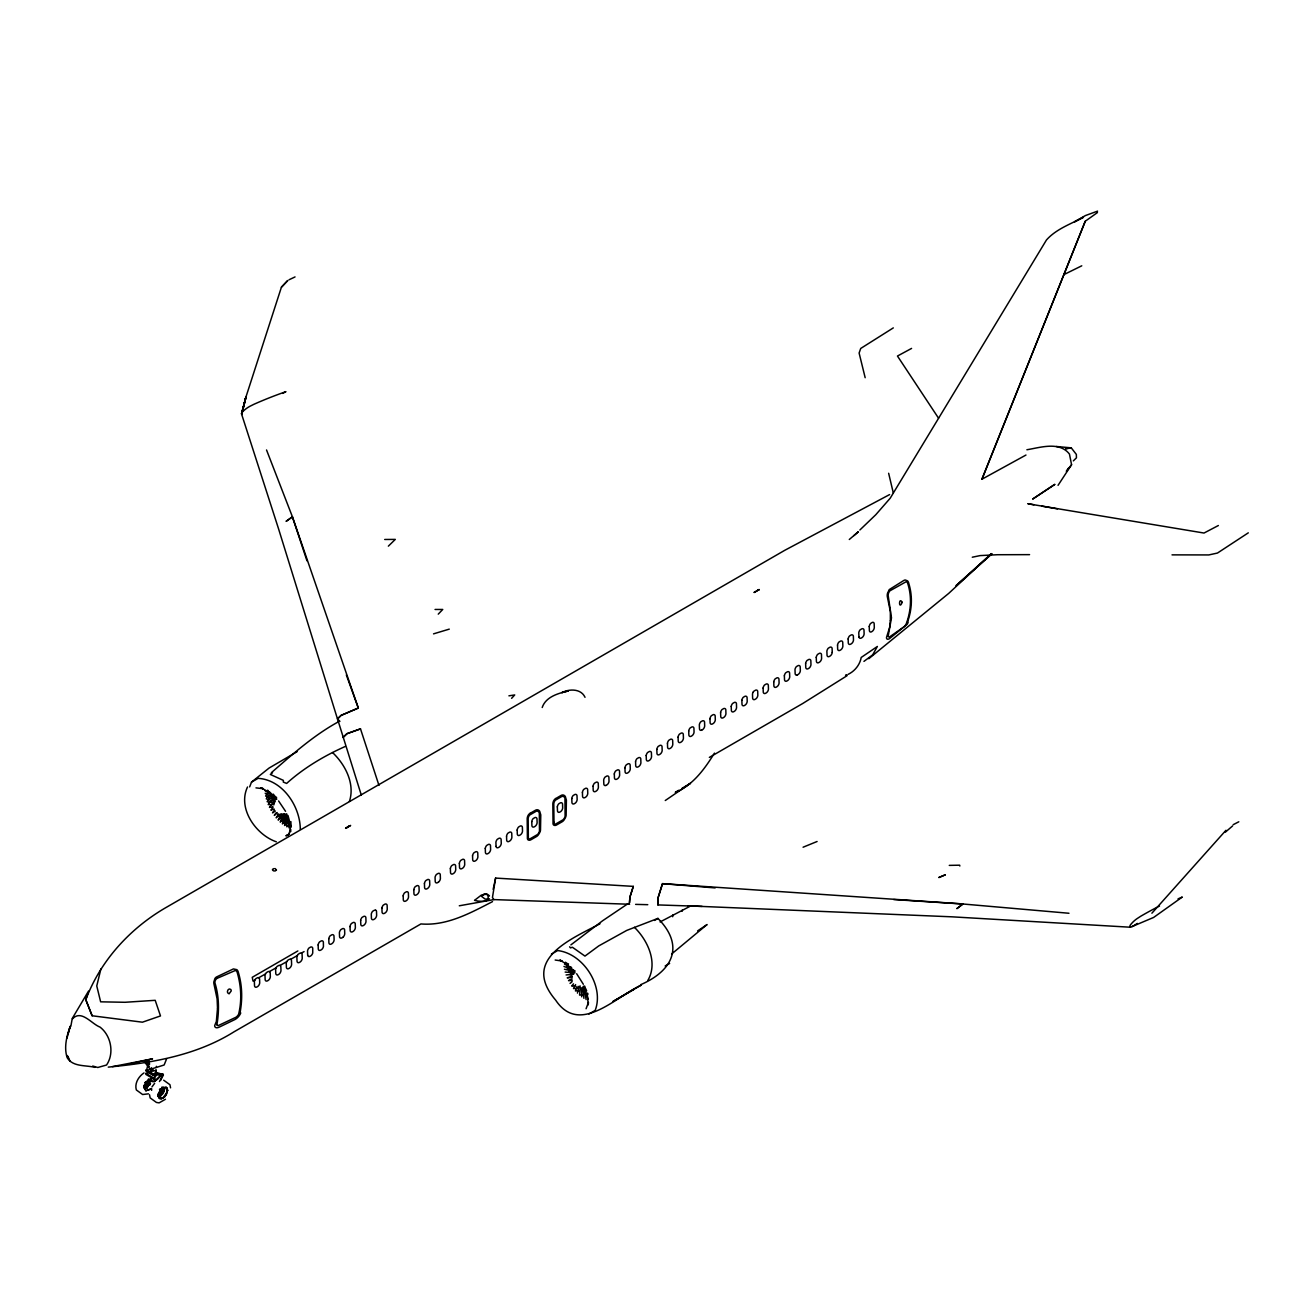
<?xml version="1.0" encoding="UTF-8"?>
<svg xmlns="http://www.w3.org/2000/svg" width="1314" height="1314" viewBox="0 0 1314 1314"><rect width="100%" height="100%" fill="white"/><g stroke="black" fill="none" stroke-linecap="round" stroke-linejoin="round"><path stroke-width="1.5" d="M832.238 652.302L832.107 648.459A3.203 1.922 -62.1 0 0 831.417 647.293L831.171 647.178A3.104 2.185 -74.4 0 0 829.988 647.211L828.461 648.098A2.809 1.987 -74.4 0 0 827.59 649.182L827.426 649.527A2.907 1.741 -62.1 0 0 826.884 651.251L827.032 655.308A3.367 2.02 -62.1 0 0 829.15 656.557A8.41 5.042 -62.1 0 0 830.284 655.9A3.367 2.02 -62.1 0 0 832.238 652.319M155.923 1071.616L156.021 1069.448M156.021 1071.156L153.705 1075.41L145.772 1070.828L146.018 1069.793L153.475 1074.113L153.705 1075.41M633.315 886.375L629.915 897.101L629.472 902.8L629.915 897.101L633.315 886.375L495.592 878.081L492.438 897.593L493.965 899.597L629.587 904.246M145.723 1086.317L144.179 1087.795L147.841 1084.214M159.306 1095.153L159.405 1094.184L158.288 1094.562M148.958 1060.809L146.478 1070.532L164.135 1064.997L166.55 1059.018M148.104 1082.818L148.104 1080.683M149.221 1083.459L149.221 1081.323L146.872 1080.962M148.433 1080.322L148.433 1082.802L149.155 1079.352M157.811 1095.662L161.671 1093.954L163.232 1091.293L162.591 1088.156L159.437 1089.29M157.943 1096.254L160.653 1095.925L163.363 1093.166L164.513 1089.47L163.363 1087.138L162.591 1088.156M672.686 916.729L673.031 914.774M682.442 909.797L682.13 911.259M70.841 1026.316L72.122 1019.253C81.09 1008.824 91.454 1023.902 99.979 1027.072C111.017 1035.465 114.597 1053.302 106.533 1065.03L97.794 1067.494L92.703 1066.032M542.206 707.507C545.786 696.683 558.401 693.299 568.305 690.95L561.85 692.642C569.34 688.684 581.1 688.569 585.026 697.307M493.144 889.348L495.624 878.064M159.158 1096.434L158.436 1095.088M162.985 1075.148L156.465 1074.934L156.744 1073.784L163.133 1074.54L156.629 1072.553M266.528 449.963L292.431 516.829L358.311 708.032L341.082 715.374L337.468 718.889L278.486 528.606L241.595 414.124L245.981 396.877L281.426 287.158L287.799 280.473L281.459 287.208M241.579 414.058L245.981 396.844L241.809 414.403A21.024 12.91 -56.9 0 0 242.334 414.353M241.562 413.877L245.997 396.812M246.112 396.664L241.562 413.713A1.905 1.166 -56.9 0 1 241.858 412.76A2.891 1.774 -56.9 0 1 242.647 411.709A24.9 15.292 -56.9 0 1 248.494 407.11A50.49 31.01 -56.9 0 1 249.857 406.322L253.996 404.252A484.012 297.21 -56.9 0 1 277.96 394.512A486.426 298.705 -56.9 0 1 285.926 391.654L282.74 393.412M66.948 1038.175L70.233 1026.316C66.653 1036.122 63.811 1047.357 67.145 1057.639C72.861 1067.149 85.558 1064.948 94.822 1067.362M67.917 1034.299L70.233 1026.316M100.882 968.96L96.76 985.96L100.636 1001.826L125.027 1002.286L155.2 1000.315L160.489 1015.936L142.421 1022.193L92.128 1015.771L85.804 999.74C100.422 960.452 130.661 927.635 167.026 906.939L784.77 550.303L889.594 494.59M586.077 1008.741L588.442 1002.401L588.229 1004.881L587.374 995.174M276.433 869.999L275.135 868.538M247.525 786.987C237.292 808.471 255.918 834.768 276.351 841.814M288.095 835.77L290.575 829.348L290.525 831.828L289.704 822.137M1025.971 455.038L981.936 479.216L1085.265 221.228L1097.469 212.54M249.644 786.905L251.516 782.109L269.058 768.066L297.128 751.674M161.671 1088.008L162.098 1086.924M981.936 479.216L1085.265 221.228M148.449 1079.04L147.989 1080.157L149.681 1079.237M640.608 984.712C672.916 970.816 684.955 945.768 657.936 918.404L626.778 930.394L598.741 945.916L584.96 956.099L572.395 947.246L570.49 947.887L569.603 946.786M148.958 1084.855L150.502 1083.377L149.681 1085.216M254.998 979.916L255.08 979.735A2.809 1.987 -74.4 0 1 255.934 978.634L257.478 977.764A3.104 2.185 -74.4 0 1 258.661 977.731L258.891 977.83A3.203 1.922 -62.1 0 1 259.581 978.996L259.712 982.856A3.367 2.02 -62.1 0 1 257.758 986.453A8.41 5.042 -62.1 0 1 256.641 987.093A3.367 2.02 -62.1 0 1 254.522 985.845L254.374 981.788A2.907 1.741 -62.1 0 1 254.9 980.063L252.994 981.065L252.255 977.304L297.851 950.958M265.625 973.773L265.707 973.592A2.809 1.987 -74.4 0 1 266.578 972.508L268.105 971.621A3.104 2.185 -74.4 0 1 269.288 971.588L269.518 971.703A3.203 1.922 -62.1 0 1 270.208 972.853L270.339 976.713A3.367 2.02 -62.1 0 1 268.385 980.31A8.41 5.042 -62.1 0 1 267.268 980.95A3.367 2.02 -62.1 0 1 265.149 979.718L265.001 975.645A2.907 1.741 -62.1 0 1 265.527 973.937L258.727 977.747M276.252 967.63L276.334 967.465A2.809 1.987 -74.4 0 1 277.205 966.365L278.732 965.478A3.104 2.185 -74.4 0 1 279.915 965.445L280.161 965.56A3.203 1.922 -62.1 0 1 280.835 966.726L280.982 970.57A3.367 2.02 -62.1 0 1 279.028 974.183A8.41 5.042 -62.1 0 1 277.895 974.824A3.367 2.02 -62.1 0 1 275.776 973.575L275.628 969.518A2.907 1.741 -62.1 0 1 276.154 967.794L269.354 971.621M286.879 961.503L286.961 961.322A2.809 1.987 -74.4 0 1 287.832 960.238L289.359 959.351A3.104 2.185 -74.4 0 1 290.542 959.319L290.788 959.417A3.203 1.922 -62.1 0 1 291.478 960.583L291.609 964.443A3.367 2.02 -62.1 0 1 289.655 968.04A8.41 5.042 -62.1 0 1 288.522 968.681A3.367 2.02 -62.1 0 1 286.403 967.433L286.255 963.376A2.907 1.741 -62.1 0 1 286.781 961.651L279.981 965.478M297.506 955.36L297.588 955.179A2.809 1.987 -74.4 0 1 298.459 954.095L299.986 953.208A3.104 2.185 -74.4 0 1 301.169 953.176L301.415 953.291A3.203 1.922 -62.1 0 1 302.105 954.44L302.236 958.3A3.367 2.02 -62.1 0 1 300.282 961.897A8.41 5.042 -62.1 0 1 299.149 962.554A3.367 2.02 -62.1 0 1 297.03 961.306L296.882 957.249A2.907 1.741 -62.1 0 1 297.424 955.524L290.608 959.351M753.185 692.149L753.021 692.478A2.907 1.741 -62.1 0 0 752.495 694.203L752.626 698.26A3.367 2.02 -62.1 0 0 754.745 699.508A8.41 5.042 -62.1 0 0 755.879 698.867A3.367 2.02 -62.1 0 0 757.833 695.27L757.702 691.41A3.203 1.922 -62.1 0 0 757.012 690.244L756.765 690.129A3.104 2.185 -74.4 0 0 755.583 690.178L754.055 691.049A2.809 1.987 -74.4 0 0 753.185 692.149M647.802 980.49C658.215 962.85 647.802 940.331 634.399 927.306M349.409 801.441C355.207 783.932 345.352 764.649 332.557 752.561M158.452 1093.478L162.92 1087.664L166.303 1087.286L167.305 1088.419L166.369 1094.858L163.002 1098.225L159.536 1098.668L158.074 1095.695M1026.891 449.749C1040.458 447.532 1059.38 441.11 1069.465 454.086L1071.567 464.696L1058.049 485.342M160.62 1080.42L163.363 1074.918L162.197 1073.85L154.296 1081.471M159.454 1081.553L163.215 1074.425M72.188 1018.58L88.531 991.085L85.804 999.74L92.128 1015.771M155.167 1076.281L156.021 1074.753M1068.824 467.653L1066.344 471.365L1071.567 464.696M151.636 1079.303L151.652 1081.028L153.114 1081.356L154.625 1081.028L154.625 1079.303M269.222 798.584L267.12 801.721A128.706 59.656 -34.9 0 1 274.018 803.1M272.836 807.338L270.914 810.196A129.462 29.237 -44.4 0 1 274.084 808.964M714.455 753.119C704.731 768.821 693.217 784.901 675.61 792.358M274.412 810.13L272.54 812.873A129.774 18.79 -47.6 0 1 275.365 811.034M151.077 1078.876L150.256 1080.059L151.094 1081.241L153.13 1081.718L155.167 1081.241L156.021 1080.042L155.183 1078.893M267.875 792.769L265.609 796.021A128.427 78.167 -28.1 0 1 275.283 801.014M276.154 812.824L274.298 815.436A130.07 8.393 -50.9 0 1 277.221 812.561M151.636 1088.6L151.619 1090.357M161.491 1093.675L162.295 1092.558M160.751 1093.971L161.983 1092.328M151.948 1086.908L154.625 1083.344M160.554 1093.297L161.491 1092.082M145.082 1082.752L145.903 1081.685M145.624 1087.302L148.334 1084.493M150.502 1072.175L145.87 1073.407L145.985 1074.474L153.623 1078.893L156.021 1073.341L153.13 1075L150.256 1073.341M144.819 1083.032L145.87 1081.734M153.623 1078.893L155.758 1076.281M276.433 870.016C274.905 872.627 269.83 869.507 274.018 868.57M599.972 923.808C569.143 939.953 521.329 959.828 555.658 1000.135C579.589 1035.974 615.823 996.62 641.331 985.057L613.014 1001.449L634.235 989.179M1225.962 830.284L1151.902 913.197M157.171 1079.615L161.047 1075.657M271.39 772.665C292.644 754.187 314.046 735.002 338.946 721.517M361.334 795.167L337.517 718.939L341.082 715.424L358.311 708.032L346.354 674.985M863.939 661.385L872.693 654.832L877.374 646.455L861.196 657.46C859.98 664.687 854.757 671.208 848.154 674.328M1073.357 460.869L1076.445 457.814L1076.347 454.414L1071.255 447.844L1056.259 446.481M959.844 866.025L959.631 865.187L949.266 865.384M991.397 553.802L948.708 593.402L868.768 658.708M570.884 944.881L602.502 920.835L627.977 903.671M991.38 553.605L956.034 585.683L992.07 553.785M859.865 530.002L875.814 514.694L890.186 498.236L1046.47 239.969C1056.242 228.965 1070.762 224.037 1083.459 217.253L1074.491 221.852L1085.413 215.562L1097.568 211.127M438.252 614.147L442.736 609.466L435.049 609.466M388.353 546.148L395.3 539.397L384.706 539.479M853.952 535.57L858.321 531.776L849.287 539.496M1225.354 832.173L1232.598 825.948M671.618 954.013L707.08 924.547L697.619 930.887M163.232 1088.813L164.217 1088.008M147.841 1085.758L145.082 1086.694L144.343 1085.15M162.345 1089.29L163.1 1088.682L162.115 1090.653M511.606 698.325L514.71 694.942L508.912 695.829M272.54 772.714L270.323 774.439L283.348 780.368L283.315 782.093L286.633 783.423C303.895 767.869 324.147 755.895 345.27 746.451M143.998 1072.93C138.594 1076.462 134.389 1083.426 136.344 1089.963L142.618 1094.513L148.498 1093.823M165.465 1099.26L159.109 1102.873L156.432 1102.446L150.157 1097.896L149.533 1094.759M702.103 906.397L657.903 904.919L657.903 898.333L662.502 883.649L962.981 903.933L956.871 908.631L962.948 903.999L1068.972 913.263M291.067 826.309L289.031 827.853A131.219 53.89 -79.2 0 0 286.945 815.189A5.979 2.447 -79.2 0 1 286.797 813.957M145.723 1085.857L146.692 1085.118M292.431 516.796L286.091 521.362L292.398 516.845L306.983 560.832M846.331 674.92L845.559 675.478L846.922 674.969M1248.3 532.843L1217.47 553.046L1208.814 554.935L1172.022 554.869M1032.853 498.926L1054.748 484.423M1032.82 498.975L1054.715 484.439M1137.349 923.397L1134.475 925.27A21.024 11.317 -62.9 0 1 1130.122 927.208L951.697 916.811L688.207 905.872M847.004 675.741L802.706 703.516L709.346 757.406M1233.173 824.699L1238.806 821.792M665.262 800.522L690.474 783.308L682.048 788.301M654.553 920.441L657.936 918.404M675.297 792.293L678.665 790.289M893.306 327.892L860.719 348.456L859.11 353.039L865.17 377.709M349.031 825.997L345.598 828.362L350.641 825.438L345.681 828.313M755.156 591.579L754.187 592.466L759.229 589.543L754.269 592.417M757.472 590.183L759.147 589.592M530.035 813.366L535.521 810.196A5.404 3.86 -76.6 0 1 539.709 811.296L540.777 814.926L540.497 830.07A5.437 2.776 -54.8 0 1 539.101 833.651A5.371 3.4 -65.2 0 1 536.506 836.558L531.02 839.728A5.371 3.4 -65.2 0 1 528.212 839.942A5.437 2.776 -54.8 0 1 527.39 837.642L527.193 818.507A5.404 3.86 -76.6 0 1 530.018 813.333M555.658 798.584L561.144 795.397A5.404 3.86 -76.6 0 1 565.332 796.514L566.4 800.127L566.137 815.288A5.437 2.776 -54.8 0 1 564.724 818.852A5.371 3.4 -65.2 0 1 562.146 821.776L556.643 824.946A5.371 3.4 -65.2 0 1 553.835 825.143A5.437 2.776 -54.8 0 1 553.03 822.843L552.833 803.725A5.404 3.86 -76.6 0 1 555.641 798.551M301.235 953.208L304.076 951.582M489.432 898.825L485.211 899.154L481.581 896.394L484.078 893.98L487.313 894.21L489.465 895.836M571.787 976.713L569.126 967.958M588.902 1014.014L595.176 1010.4C604.506 986.141 583.12 953.504 557.678 950.564L551.42 954.128M251.516 782.109L258.119 778.348C282.526 779.744 300.134 806.139 300.298 829.216M289.409 833.864L285.91 835.868L289.294 833.963M665.163 965.987L669.631 963.441M1063.88 274.626L1081.767 265.806M911.588 348.407L897.462 356.045L938.541 418.18M216.925 978.421L235.485 970.422A4.303 3.203 -74 0 1 237.177 972.327C241.185 985.894 242.006 1000.529 238.606 1014.26A4.123 1.938 -47.8 0 1 235.847 1017.299L218.338 1025.561A3.958 2.037 -44.5 0 1 216.909 1024.739M1218.374 525.518L1204.018 533.041L1028.041 503.771M660.071 921.952L689.669 906.496M492.52 901.618C470.33 913.049 446.776 926.091 420.923 923.939L233.974 1031.851C196.229 1055.471 151.866 1062.977 108.257 1067.116M289.031 279.767L295.042 276.925M1178.05 898.858L1182.304 897.035L1153.61 917.451L1131.912 926.633M163.445 1089.93L164.513 1089.47M803.084 847.218L817.094 841.502M160.554 1094.381L158.173 1093.987M360.496 728.859L346.929 733.721L343.069 737.45L346.929 733.672L360.496 728.859L378.974 785.411M160.554 1088.813L162.295 1088.616L163.051 1090.16M151.094 1079.155L145.854 1083.294L144.441 1087.828L145.854 1090.768L151.094 1088.945L145.887 1090.702L144.507 1087.778L145.887 1083.311L151.061 1079.27M433.538 633.857L449.273 629.127M155.167 1070.647L151.094 1070.647L150.256 1069.465M129.495 1064.356L138.66 1062.303M130.283 1063.749L152.523 1058.838L112.478 1066.607M972.278 557.218L980.129 555.592L997.54 554.722L1029.568 554.639M493.965 899.597L459.292 905.789M1065.638 448.83L1071.255 447.844L1066.196 448.567M569.635 974.561L573.725 974.167L566.071 974.955M583.482 994.747L579.556 995.092A131.154 80.039 -32.3 0 0 580.082 985.861M579.178 990.69L575.417 990.937A130.874 61.265 -25.5 0 0 577.01 986.387M575.236 985.829L571.689 986.042A130.398 40.898 -19.1 0 0 573.495 983.825M229.178 993.68L231.198 990.97A2.562 1.872 -70.8 0 0 230.706 989.393C228.176 987.274 225.745 993.105 228.882 993.68M163.232 1091.293L164.217 1091.261M635.615 904.377L647.769 904.689M574.974 972.918L573.807 972.853A128.969 10.758 -2.4 0 0 565.151 972.081M893.668 899.548L962.948 903.999M715.161 887.919L662.502 883.649L657.903 898.3L657.903 904.919M255.967 787.874L263.326 788.712L260.928 787.727L269.994 792.72M555.165 960.025L562.195 961.06L559.764 960.008L568.387 965.232M143.669 1086.563L144.606 1086.711M1041.788 506.12L1057.441 508.863M1028.074 503.722L1033.937 504.79M156.399 1073.489L162.197 1074.704M163.659 1080.19L169.933 1084.707L170.557 1087.844M375.64 910.257L375.82 910.323A3.203 1.922 -62.1 0 1 376.51 911.489L376.642 915.349A3.367 2.02 -62.1 0 1 374.687 918.946A8.41 5.042 -62.1 0 1 373.554 919.586A3.367 2.02 -62.1 0 1 371.435 918.355L371.287 914.281A2.907 1.741 -62.1 0 1 371.813 912.557L371.993 912.228A2.809 1.987 -74.4 0 1 372.864 911.144L374.391 910.257A3.104 2.185 -74.4 0 1 375.574 910.224L375.64 910.191M145.87 1073.407L153.623 1077.874M163.363 1074.918L162.197 1073.85M1129.974 927.175L1129.794 926.633A1.938 1.035 -62.9 0 1 1130.073 925.565A2.891 1.56 -62.9 0 1 1130.763 924.448A24.9 13.403 -62.9 0 1 1135.92 919.455A50.49 27.183 -62.9 0 1 1137.136 918.585L1140.766 916.219A484.012 260.566 -62.9 0 1 1159.539 906.003M285.68 821.513L280.999 817.883L280.325 814.368M337.517 718.939L339.915 721.37M147.283 1060.792L149.697 1063.995M146.626 1061.515L148.958 1064.603M151.274 1067.691L153.607 1070.779M145.788 1061.909L149.27 1066.541M144.688 1062.073L151.866 1071.583M278.601 800.965L285.549 811.313M576.665 973.74L583.334 984.268M68.049 1056.998L70.2 1061.416M67.343 1055.52L68.624 1058.312M888.642 473.27L893.274 492.832M216.909 1024.739C219.274 1010.909 219.142 996.521 214.954 982.954A4.057 3.203 -70.2 0 1 215.627 979.883L215.923 979.456A3.564 3.006 -86.4 0 1 216.925 978.421M143.932 1085.397L144.162 1086.497M858.929 636.896L858.781 632.839A2.907 1.741 -62.1 0 1 859.307 631.114L859.471 630.786A2.809 1.987 -74.4 0 1 860.341 629.685L861.885 628.815A3.104 2.185 -74.4 0 1 863.068 628.765L863.298 628.88A3.203 1.922 -62.1 0 1 863.988 630.047L864.119 633.906A3.367 2.02 -62.1 0 1 862.165 637.504A8.41 5.042 -62.1 0 1 861.048 638.144A3.367 2.02 -62.1 0 1 858.929 636.896M496.051 846.397L495.904 842.34A2.907 1.741 -62.1 0 1 496.446 840.615L496.61 840.287A2.809 1.987 -74.4 0 1 497.48 839.186L499.008 838.299A3.104 2.185 -74.4 0 1 500.191 838.266L500.437 838.381A3.203 1.922 -62.1 0 1 501.127 839.547L501.258 843.391A3.367 2.02 -62.1 0 1 499.304 847.004A8.41 5.042 -62.1 0 1 498.17 847.645A3.367 2.02 -62.1 0 1 496.051 846.397M307.657 955.163L307.525 951.106A2.907 1.741 -62.1 0 1 308.051 949.381L308.215 949.053A2.809 1.987 -74.4 0 1 309.086 947.952L310.613 947.082A3.104 2.185 -74.4 0 1 311.796 947.049L312.042 947.148A3.203 1.922 -62.1 0 1 312.732 948.314L312.732 952.962A3.351 2.02 -62.1 0 1 310.909 955.771A8.41 5.042 -62.1 0 1 309.776 956.411A3.367 2.02 -62.1 0 1 307.657 955.163M160.554 1094.841L160.653 1095.925M156.366 1066.311L156.366 1067.182M146.922 1081.816L146.922 1083.212M565.398 962.242A128.361 45.547 14.4 0 1 567.09 963.359M564.544 964.164A128.444 37.778 9.8 0 1 571.886 968.122M568.502 963.934A83.702 24.621 9.8 0 1 567.944 963.704M574.974 970.75A5.864 1.33 5.5 0 1 573.413 970.241A128.558 29.335 5.5 0 0 563.952 966.447M571.13 967.12A83.735 19.119 5.5 0 1 566.663 965.839M564.445 969.239A128.739 20.301 1.4 0 1 573.561 971.522A5.864 0.92 1.4 0 0 574.776 971.785M573.347 969.732A83.817 13.222 1.4 0 1 567.27 968.73M574.547 971.9A83.932 6.997 -2.4 0 1 568.617 971.687M572.329 976.286A129.511 9.444 -9.4 0 1 567.205 977.813L570.407 977.534A84.244 6.143 -9.4 0 1 572.28 977.058M572.05 978.733A129.823 19.891 -12.7 0 1 568.535 980.638L571.853 980.392A84.441 12.943 -12.7 0 1 572.28 980.211M572.148 981.64A130.119 30.419 -15.9 0 1 570.03 983.398M575.614 984.613A130.661 51.23 -22.3 0 1 573.495 988.571L577.142 988.342A85.016 33.326 -22.3 0 1 577.454 987.964M578.735 986.354A131.039 70.923 -28.8 0 1 577.437 993.121M581.363 987.882A131.219 88.547 -36 0 1 581.708 996.833M582.48 987.832A131.219 96.333 -40.1 0 1 583.909 998.344M583.087 986.486A131.154 103.313 -44.8 0 1 586.11 999.576M583.859 986.075A5.979 4.993 -50.2 0 0 584.122 987.06A131.022 109.39 -50.2 0 1 588.031 999.379M585.157 987.487A5.979 5.223 -56.9 0 1 584.746 986.157M585.666 988.588A130.842 114.499 -56.9 0 1 586.652 990.822M587.572 993.088A130.842 114.499 -56.9 0 1 588.015 994.238M438.449 882.121A3.367 2.02 -62.1 0 0 440.404 878.524L440.272 874.681A3.203 1.922 -62.1 0 0 439.582 873.514L439.434 873.432A3.104 2.185 -74.4 0 0 438.17 873.432L436.626 874.319A2.809 1.987 -74.4 0 0 435.772 875.403L435.673 875.6A2.907 1.741 -62.1 0 0 435.065 877.473L435.213 881.53A3.367 2.02 -62.1 0 0 437.332 882.778A8.41 5.042 -62.1 0 0 438.449 882.121M342.79 937.358A3.367 2.02 -62.1 0 0 344.744 933.761L344.613 929.901A3.203 1.922 -62.1 0 0 343.923 928.735L343.759 928.669A3.104 2.185 -74.4 0 0 342.511 928.669L340.967 929.556A2.809 1.987 -74.4 0 0 340.112 930.641L340.03 930.821A2.907 1.741 -62.1 0 0 339.406 932.694L339.554 936.767A3.367 2.02 -62.1 0 0 341.673 937.999A8.41 5.042 -62.1 0 0 342.79 937.358M701.61 730.19A3.367 2.02 -62.1 0 1 699.491 728.942L699.344 724.885A2.907 1.741 -62.1 0 1 699.869 723.16L700.05 722.831A2.809 1.987 -74.4 0 1 700.904 721.731L702.448 720.86A3.104 2.185 -74.4 0 1 703.631 720.828L703.861 720.926A3.203 1.922 -62.1 0 1 704.55 722.092L704.682 725.952A3.367 2.02 -62.1 0 1 702.727 729.549A8.41 5.042 -62.1 0 1 701.61 730.19M797.269 674.969A3.367 2.02 -62.1 0 1 795.151 673.721L795.003 669.664A2.907 1.741 -62.1 0 1 795.528 667.939L795.709 667.594A2.809 1.987 -74.4 0 1 796.563 666.51L798.107 665.623A3.104 2.185 -74.4 0 1 799.29 665.59L799.536 665.705A3.203 1.922 -62.1 0 1 800.21 666.871L800.341 670.715A3.367 2.02 -62.1 0 1 798.386 674.312A8.41 5.042 -62.1 0 1 797.269 674.969M605.951 785.427A3.367 2.02 -62.1 0 1 603.832 784.179L603.684 780.122A2.907 1.741 -62.1 0 1 604.21 778.397L604.391 778.052A2.809 1.987 -74.4 0 1 605.245 776.968L606.789 776.081A3.104 2.185 -74.4 0 1 607.971 776.048L608.201 776.163A3.203 1.922 -62.1 0 1 608.891 777.313L609.023 781.173A3.367 2.02 -62.1 0 1 607.068 784.77A8.41 5.042 -62.1 0 1 605.951 785.427M287.947 815.436A131.154 60.033 -84.5 0 1 290.952 827.475M291.035 825.652A85.525 35.133 -79.2 0 1 290.903 821.628M285.877 813.957A5.979 2.135 -74.3 0 0 285.926 814.828A131.219 46.877 -74.3 0 1 286.83 826.818L288.817 825.11A85.574 30.567 -74.3 0 1 288.883 823.205M284.892 814.319A131.154 39.059 -69.8 0 1 284.629 825.504L286.551 823.632A85.574 25.492 -69.8 0 1 287.142 819.378M283.84 813.678A131.022 30.551 -65.5 0 1 282.428 823.944L284.317 821.907A85.525 19.94 -65.5 0 1 285.746 816.158M282.461 814.368A130.842 21.435 -61.5 0 1 280.276 822.121L282.149 819.936A85.443 13.994 -61.5 0 1 284.3 814.089M280.999 813.941A130.612 11.826 -57.8 0 1 278.19 820.084L280.046 817.751A85.328 7.736 -57.8 0 1 282.001 813.941M278.634 814.302A130.349 1.856 -54.3 0 1 276.203 817.85L278.042 815.37A85.196 1.215 -54.3 0 1 278.897 814.138M272.934 806.812A129.183 39.584 -41.2 0 0 269.469 807.42L271.44 804.447A84.441 25.869 -41.2 0 0 274.166 803.511M274.035 804.759A128.936 49.768 -38.1 0 0 268.204 804.579L270.224 801.524A84.26 32.522 -38.1 0 0 271.193 801.359M274.938 802.033A128.542 69.149 -31.6 0 0 266.249 798.846L268.434 795.643A83.932 45.152 -31.6 0 0 268.959 795.709M265.182 793.245A128.361 86.609 -24.3 0 1 274.987 799.684M276.712 799.388A5.864 4.303 -20.1 0 1 274.79 798.386A128.361 94.394 -20.1 0 0 264.985 790.568M276.613 798.354A5.864 4.632 -15.4 0 1 274.708 797.138A128.444 101.457 -15.4 0 0 269.239 791.669M267.58 790.174A128.444 101.457 -15.4 0 1 268.417 790.913M276.613 797.368A5.864 4.911 -9.8 0 1 276.006 797.04M275.184 796.415A5.864 4.911 -9.8 0 1 274.741 795.939M273.279 794.132A128.558 107.699 -9.8 0 1 274.018 795.036M869.244 626.614L869.392 630.671A3.351 1.905 -64.6 0 0 871.396 631.853A8.426 4.796 -64.6 0 0 872.463 631.163A3.367 1.922 -64.6 0 0 874.303 627.517L874.171 623.657A3.186 1.807 -64.6 0 0 873.531 622.508L873.301 622.409A3.055 2.053 -76.7 0 0 872.168 622.475L870.722 623.411A2.858 1.922 -76.7 0 0 869.901 624.528L869.737 624.873A2.907 1.659 -64.6 0 0 869.244 626.614M318.152 944.963L318.284 949.036A3.334 2.004 -62.1 0 0 320.09 950.383L320.419 950.268A8.41 5.042 -62.1 0 0 321.536 949.628A3.334 2.004 -62.1 0 0 322.653 948.412L322.866 948.035A3.384 2.037 -62.1 0 0 323.441 946.425L323.359 942.171A3.203 1.922 -62.1 0 0 322.669 941.005L322.439 940.906A3.104 2.185 -74.4 0 0 321.24 940.939L319.713 941.826A2.809 1.987 -74.4 0 0 318.842 942.91L318.678 943.238A2.907 1.741 -62.1 0 0 318.152 944.963M328.779 938.837L328.911 942.894A3.367 2.02 -62.1 0 0 331.046 944.142A8.41 5.042 -62.1 0 0 332.163 943.485A3.367 2.02 -62.1 0 0 334.117 939.888L333.986 936.044A3.203 1.922 -62.1 0 0 333.296 934.878L333.066 934.763A3.104 2.185 -74.4 0 0 331.884 934.796L330.34 935.683A2.809 1.987 -74.4 0 0 329.486 936.767L329.403 936.948A2.907 1.741 -62.1 0 0 328.779 938.837M350.033 926.567L350.181 930.624A3.367 2.02 -62.1 0 0 352.3 931.872A8.41 5.042 -62.1 0 0 353.417 931.215A3.367 2.02 -62.1 0 0 355.371 927.618L355.24 923.758A3.203 1.922 -62.1 0 0 354.55 922.609L354.386 922.527A3.104 2.185 -74.4 0 0 353.137 922.527L351.594 923.414A2.809 1.987 -74.4 0 0 350.739 924.498L350.559 924.842A2.907 1.741 -62.1 0 0 350.033 926.567M360.66 920.424L360.808 924.481A3.367 2.02 -62.1 0 0 362.927 925.729A8.41 5.042 -62.1 0 0 364.044 925.072A3.367 2.02 -62.1 0 0 365.998 921.492L365.867 917.632A3.203 1.922 -62.1 0 0 365.193 916.466L365.013 916.384A3.104 2.185 -74.4 0 0 363.764 916.4L362.237 917.271A2.809 1.987 -74.4 0 0 361.366 918.371L361.186 918.7A2.907 1.741 -62.1 0 0 360.66 920.424M381.914 908.155L382.062 912.212A3.367 2.02 -62.1 0 0 384.181 913.46A8.41 5.042 -62.1 0 0 385.314 912.803A3.367 2.02 -62.1 0 0 387.252 909.206L387.137 905.362A3.203 1.922 -62.1 0 0 386.447 904.196L386.201 904.081A3.104 2.185 -74.4 0 0 385.018 904.114L383.491 905.001A2.809 1.987 -74.4 0 0 382.62 906.085L382.456 906.43A2.907 1.741 -62.1 0 0 381.914 908.155M403.184 895.869L403.316 899.942A3.367 2.02 -62.1 0 0 405.435 901.19A8.41 5.042 -62.1 0 0 406.568 900.533A3.367 2.02 -62.1 0 0 408.523 896.936L408.391 893.077A3.203 1.922 -62.1 0 0 407.701 891.927L407.537 891.845A3.104 2.185 -74.4 0 0 406.272 891.845L404.745 892.732A2.809 1.987 -74.4 0 0 403.874 893.816L403.71 894.161A2.907 1.741 -62.1 0 0 403.184 895.869M413.811 889.742L413.943 893.799A3.367 2.02 -62.1 0 0 416.078 895.048A8.41 5.042 -62.1 0 0 417.195 894.391A3.367 2.02 -62.1 0 0 419.15 890.81L419.018 886.95A3.203 1.922 -62.1 0 0 418.328 885.784L418.098 885.669A3.104 2.185 -74.4 0 0 416.899 885.702L415.372 886.589A2.809 1.987 -74.4 0 0 414.501 887.689L414.419 887.87A2.907 1.741 -62.1 0 0 413.811 889.742M424.438 883.599L424.586 887.673A3.367 2.02 -62.1 0 0 426.705 888.921A8.41 5.042 -62.1 0 0 427.822 888.264A3.367 2.02 -62.1 0 0 429.777 884.667L429.645 880.807A3.203 1.922 -62.1 0 0 428.955 879.641L428.725 879.542A3.104 2.185 -74.4 0 0 427.543 879.575L425.999 880.462A2.809 1.987 -74.4 0 0 425.128 881.546L425.046 881.743A2.907 1.741 -62.1 0 0 424.438 883.599M450.373 868.62L450.521 872.693A3.367 2.02 -62.1 0 0 452.64 873.941A8.41 5.042 -62.1 0 0 453.773 873.284A3.367 2.02 -62.1 0 0 455.728 869.687L455.597 865.827A3.203 1.922 -62.1 0 0 454.907 864.661L454.66 864.563A3.104 2.185 -74.4 0 0 453.478 864.596L451.95 865.483A2.809 1.987 -74.4 0 0 451.08 866.567L450.916 866.895A2.907 1.741 -62.1 0 0 450.373 868.62M459.374 863.429L459.522 867.486A3.367 2.02 -62.1 0 0 461.641 868.735A8.41 5.042 -62.1 0 0 462.758 868.094A3.367 2.02 -62.1 0 0 464.713 864.497L464.581 860.637A3.203 1.922 -62.1 0 0 463.908 859.471L463.661 859.356A3.104 2.185 -74.4 0 0 462.479 859.405L460.951 860.276A2.809 1.987 -74.4 0 0 460.081 861.376L459.9 861.705A2.907 1.741 -62.1 0 0 459.374 863.429M472.547 855.825L472.695 859.882A3.367 2.02 -62.1 0 0 474.814 861.13A8.41 5.042 -62.1 0 0 475.947 860.489A3.367 2.02 -62.1 0 0 477.885 856.892L477.77 853.032A3.203 1.922 -62.1 0 0 477.081 851.866L476.834 851.751A3.104 2.185 -74.4 0 0 475.652 851.801L474.124 852.671A2.809 1.987 -74.4 0 0 473.254 853.771L473.073 854.1A2.907 1.741 -62.1 0 0 472.547 855.825M485.277 848.466L485.424 852.54A3.367 2.02 -62.1 0 0 487.543 853.788A8.41 5.042 -62.1 0 0 488.677 853.131A3.367 2.02 -62.1 0 0 490.615 849.534L490.5 845.674A3.203 1.922 -62.1 0 0 489.81 844.524L489.564 844.409A3.104 2.185 -74.4 0 0 488.381 844.442L486.853 845.329A2.809 1.987 -74.4 0 0 485.983 846.413L485.819 846.758A2.907 1.741 -62.1 0 0 485.277 848.466M506.547 836.197L506.678 840.27A3.367 2.02 -62.1 0 0 508.797 841.518A8.41 5.042 -62.1 0 0 509.931 840.861A3.367 2.02 -62.1 0 0 511.885 837.264L511.754 833.404A3.203 1.922 -62.1 0 0 511.064 832.238L510.9 832.173A3.104 2.185 -74.4 0 0 509.635 832.173L508.107 833.06A2.809 1.987 -74.4 0 0 507.237 834.144L507.155 834.341A2.907 1.741 -62.1 0 0 506.547 836.197M517.174 830.07L517.305 834.127A3.367 2.02 -62.1 0 0 519.441 835.376A8.41 5.042 -62.1 0 0 520.558 834.719A3.367 2.02 -62.1 0 0 522.512 831.121L522.381 827.278A3.203 1.922 -62.1 0 0 521.691 826.112L521.527 826.03A3.104 2.185 -74.4 0 0 520.262 826.03L518.734 826.917A2.809 1.987 -74.4 0 0 517.864 828.001L517.7 828.346A2.907 1.741 -62.1 0 0 517.174 830.07M531.776 821.628L531.907 825.701A3.367 2.02 -62.1 0 0 534.042 826.949A8.41 5.042 -62.1 0 0 535.159 826.292A3.367 2.02 -62.1 0 0 537.114 822.695L536.983 818.836A3.203 1.922 -62.1 0 0 536.293 817.669L536.128 817.604A3.104 2.185 -74.4 0 0 534.864 817.604L533.336 818.491A2.809 1.987 -74.4 0 0 532.466 819.575L532.384 819.772A2.907 1.741 -62.1 0 0 531.776 821.628M557.333 806.878L557.481 810.935A3.367 2.02 -62.1 0 0 559.6 812.183A8.41 5.042 -62.1 0 0 560.733 811.526A3.367 2.02 -62.1 0 0 562.671 807.929L562.556 804.086A3.203 1.922 -62.1 0 0 561.866 802.92L561.62 802.805A3.104 2.185 -74.4 0 0 560.437 802.838L558.91 803.725A2.809 1.987 -74.4 0 0 558.039 804.809L557.875 805.154A2.907 1.741 -62.1 0 0 557.333 806.878M571.804 798.518L571.935 802.591A3.367 2.02 -62.1 0 0 574.054 803.84A8.41 5.042 -62.1 0 0 575.187 803.183A3.367 2.02 -62.1 0 0 577.142 799.585L577.01 795.726A3.203 1.922 -62.1 0 0 576.32 794.576L576.156 794.494A3.104 2.185 -74.4 0 0 574.891 794.494L573.364 795.381A2.809 1.987 -74.4 0 0 572.493 796.465L572.329 796.81A2.907 1.741 -62.1 0 0 571.804 798.518M582.431 792.391L582.562 796.448A3.367 2.02 -62.1 0 0 584.697 797.697A8.41 5.042 -62.1 0 0 585.814 797.04A3.367 2.02 -62.1 0 0 587.769 793.459L587.637 789.599A3.203 1.922 -62.1 0 0 586.947 788.433L586.783 788.367A3.104 2.185 -74.4 0 0 585.518 788.351L583.991 789.238A2.809 1.987 -74.4 0 0 583.12 790.322L582.956 790.667A2.907 1.741 -62.1 0 0 582.431 792.391M593.057 786.248L593.205 790.322A3.367 2.02 -62.1 0 0 595.324 791.57A8.41 5.042 -62.1 0 0 596.441 790.913A3.367 2.02 -62.1 0 0 598.396 787.316L598.264 783.456A3.203 1.922 -62.1 0 0 597.574 782.29L597.344 782.191A3.104 2.185 -74.4 0 0 596.162 782.224L594.618 783.111A2.809 1.987 -74.4 0 0 593.747 784.195L593.583 784.524A2.907 1.741 -62.1 0 0 593.057 786.248M614.311 773.979L614.459 778.036A3.367 2.02 -62.1 0 0 616.578 779.284A8.41 5.042 -62.1 0 0 617.695 778.644A3.367 2.02 -62.1 0 0 619.65 775.046L619.518 771.187A3.203 1.922 -62.1 0 0 618.828 770.02L618.68 769.955A3.104 2.185 -74.4 0 0 617.416 769.955L615.872 770.825A2.809 1.987 -74.4 0 0 615.018 771.926L614.919 772.123A2.907 1.741 -62.1 0 0 614.311 773.979M624.938 767.836L625.086 771.909A3.367 2.02 -62.1 0 0 627.205 773.158A8.41 5.042 -62.1 0 0 628.338 772.501A3.367 2.02 -62.1 0 0 630.277 768.904L630.162 765.044A3.203 1.922 -62.1 0 0 629.472 763.877L629.307 763.812A3.104 2.185 -74.4 0 0 628.043 763.812L626.515 764.699A2.809 1.987 -74.4 0 0 625.645 765.783L625.464 766.111A2.907 1.741 -62.1 0 0 624.938 767.836M635.565 761.709L635.713 765.766A3.367 2.02 -62.1 0 0 637.832 767.015A8.41 5.042 -62.1 0 0 638.965 766.358A3.367 2.02 -62.1 0 0 640.904 762.777L640.789 758.917A3.203 1.922 -62.1 0 0 640.099 757.751L639.852 757.636A3.104 2.185 -74.4 0 0 638.67 757.669L637.142 758.556A2.809 1.987 -74.4 0 0 636.272 759.64L636.107 759.985A2.907 1.741 -62.1 0 0 635.565 761.709M646.192 755.566L646.34 759.64A3.367 2.02 -62.1 0 0 648.459 760.888A8.41 5.042 -62.1 0 0 649.592 760.231A3.367 2.02 -62.1 0 0 651.547 756.634L651.416 752.774A3.203 1.922 -62.1 0 0 650.726 751.608L650.479 751.509A3.104 2.185 -74.4 0 0 649.297 751.542L647.769 752.413A2.809 1.987 -74.4 0 0 646.899 753.513L646.734 753.842A2.907 1.741 -62.1 0 0 646.192 755.566M656.836 749.44L656.967 753.497A3.367 2.02 -62.1 0 0 659.086 754.745A8.41 5.042 -62.1 0 0 660.219 754.088A3.367 2.02 -62.1 0 0 662.174 750.491L662.042 746.631A3.203 1.922 -62.1 0 0 661.353 745.481L661.106 745.367A3.104 2.185 -74.4 0 0 659.924 745.399L658.396 746.286A2.809 1.987 -74.4 0 0 657.526 747.37L657.361 747.715A2.907 1.741 -62.1 0 0 656.836 749.44M667.463 743.297L667.594 747.354A3.367 2.02 -62.1 0 0 669.729 748.602A8.41 5.042 -62.1 0 0 670.846 747.945A3.367 2.02 -62.1 0 0 672.801 744.365L672.669 740.505A3.203 1.922 -62.1 0 0 671.98 739.339L671.815 739.273A3.104 2.185 -74.4 0 0 670.551 739.256L669.023 740.143A2.809 1.987 -74.4 0 0 668.153 741.244L667.988 741.572A2.907 1.741 -62.1 0 0 667.463 743.297M678.09 737.154L678.221 741.227A3.367 2.02 -62.1 0 0 680.356 742.476A8.41 5.042 -62.1 0 0 681.473 741.819A3.367 2.02 -62.1 0 0 683.428 738.222L683.296 734.362A3.203 1.922 -62.1 0 0 682.607 733.196L682.442 733.13A3.104 2.185 -74.4 0 0 681.178 733.13L679.65 734.017A2.809 1.987 -74.4 0 0 678.78 735.101L678.615 735.429A2.907 1.741 -62.1 0 0 678.09 737.154M688.717 731.027L688.865 735.084A3.367 2.02 -62.1 0 0 690.983 736.333A8.41 5.042 -62.1 0 0 692.1 735.676A3.367 2.02 -62.1 0 0 694.055 732.079L693.923 728.235A3.203 1.922 -62.1 0 0 693.234 727.069L693.004 726.954A3.104 2.185 -74.4 0 0 691.821 726.987L690.277 727.874A2.809 1.987 -74.4 0 0 689.423 728.958L689.242 729.303A2.907 1.741 -62.1 0 0 688.717 731.027M709.971 718.758L710.118 722.815A3.367 2.02 -62.1 0 0 712.237 724.063A8.41 5.042 -62.1 0 0 713.354 723.406A3.367 2.02 -62.1 0 0 715.309 719.809L715.177 715.949A3.203 1.922 -62.1 0 0 714.504 714.8L714.34 714.717A3.104 2.185 -74.4 0 0 713.075 714.717L711.547 715.604A2.809 1.987 -74.4 0 0 710.677 716.688L710.578 716.886A2.907 1.741 -62.1 0 0 709.971 718.742M720.598 712.615L720.745 716.672A3.367 2.02 -62.1 0 0 722.864 717.92A8.41 5.042 -62.1 0 0 723.998 717.263A3.367 2.02 -62.1 0 0 725.936 713.683L725.821 709.823A3.203 1.922 -62.1 0 0 725.131 708.657L724.967 708.591A3.104 2.185 -74.4 0 0 723.702 708.574L722.174 709.461A2.809 1.987 -74.4 0 0 721.304 710.562L721.123 710.89A2.907 1.741 -62.1 0 0 720.598 712.615M731.225 706.472L731.372 710.546A3.367 2.02 -62.1 0 0 733.491 711.794A8.41 5.042 -62.1 0 0 734.625 711.137A3.367 2.02 -62.1 0 0 736.563 707.54L736.448 703.68A3.203 1.922 -62.1 0 0 735.758 702.514L735.512 702.415A3.104 2.185 -74.4 0 0 734.329 702.448L732.801 703.335A2.809 1.987 -74.4 0 0 731.931 704.419L731.767 704.747A2.907 1.741 -62.1 0 0 731.225 706.472M741.852 700.346L741.999 704.403A3.367 2.02 -62.1 0 0 744.118 705.651A8.41 5.042 -62.1 0 0 745.252 704.994A3.367 2.02 -62.1 0 0 747.206 701.397L747.075 697.553A3.203 1.922 -62.1 0 0 746.385 696.387L746.138 696.272A3.104 2.185 -74.4 0 0 744.956 696.305L743.428 697.192A2.809 1.987 -74.4 0 0 742.558 698.276L742.394 698.621A2.907 1.741 -62.1 0 0 741.868 700.346M763.122 688.06L763.253 692.133A3.367 2.02 -62.1 0 0 765.389 693.381A8.41 5.042 -62.1 0 0 766.505 692.724A3.367 2.02 -62.1 0 0 768.46 689.127L768.329 685.267A3.203 1.922 -62.1 0 0 767.639 684.118L767.475 684.036A3.104 2.185 -74.4 0 0 766.21 684.036L764.682 684.923A2.809 1.987 -74.4 0 0 763.812 686.007L763.648 686.351A2.907 1.741 -62.1 0 0 763.122 688.06M773.749 681.933L773.897 685.99A3.367 2.02 -62.1 0 0 776.016 687.238A8.41 5.042 -62.1 0 0 777.132 686.581A3.367 2.02 -62.1 0 0 779.087 683.001L778.956 679.141A3.203 1.922 -62.1 0 0 778.266 677.975L778.036 677.86A3.104 2.185 -74.4 0 0 776.853 677.893L775.309 678.78A2.809 1.987 -74.4 0 0 774.455 679.88L774.274 680.209A2.907 1.741 -62.1 0 0 773.749 681.933M784.376 675.79L784.524 679.864A3.367 2.02 -62.1 0 0 786.643 681.112A8.41 5.042 -62.1 0 0 787.759 680.455A3.367 2.02 -62.1 0 0 789.714 676.858L789.583 672.998A3.203 1.922 -62.1 0 0 788.893 671.832L788.663 671.733A3.104 2.185 -74.4 0 0 787.48 671.766L785.936 672.653A2.809 1.987 -74.4 0 0 785.082 673.737L784.901 674.066A2.907 1.741 -62.1 0 0 784.376 675.79M805.63 663.521L805.778 667.578A3.367 2.02 -62.1 0 0 807.896 668.826A8.41 5.042 -62.1 0 0 809.03 668.185A3.367 2.02 -62.1 0 0 810.968 664.588L810.853 660.728A3.203 1.922 -62.1 0 0 810.163 659.562L809.999 659.497A3.104 2.185 -74.4 0 0 808.734 659.497L807.207 660.367A2.809 1.987 -74.4 0 0 806.336 661.468L806.254 661.665A2.907 1.741 -62.1 0 0 805.63 663.521M816.257 657.378L816.405 661.451A3.367 2.02 -62.1 0 0 818.523 662.699A8.41 5.042 -62.1 0 0 819.657 662.042A3.367 2.02 -62.1 0 0 821.595 658.445L821.48 654.586A3.203 1.922 -62.1 0 0 820.79 653.419L820.626 653.354A3.104 2.185 -74.4 0 0 819.361 653.354L817.834 654.241A2.809 1.987 -74.4 0 0 816.963 655.325L816.799 655.653A2.907 1.741 -62.1 0 0 816.257 657.378M837.527 645.108L837.659 649.182A3.367 2.02 -62.1 0 0 839.777 650.43A8.41 5.042 -62.1 0 0 840.911 649.773A3.367 2.02 -62.1 0 0 842.865 646.176L842.734 642.316A3.203 1.922 -62.1 0 0 842.044 641.15L841.798 641.051A3.104 2.185 -74.4 0 0 840.615 641.084L839.088 641.955A2.809 1.987 -74.4 0 0 838.217 643.055L838.053 643.384A2.907 1.741 -62.1 0 0 837.527 645.108M848.154 638.982L848.286 643.039A3.367 2.02 -62.1 0 0 850.421 644.287A8.41 5.042 -62.1 0 0 851.538 643.63A3.367 2.02 -62.1 0 0 853.492 640.033L853.361 636.173A3.203 1.922 -62.1 0 0 852.671 635.023L852.425 634.908A3.104 2.185 -74.4 0 0 851.242 634.941L849.715 635.828A2.809 1.987 -74.4 0 0 848.844 636.912L848.68 637.257A2.907 1.741 -62.1 0 0 848.154 638.982M528.343 837.067L528.327 837.478A4.057 2.07 -54.8 0 0 529.821 838.956L537.492 834.521A4.057 2.07 -54.8 0 0 539.479 831.056L539.315 813.087A4.254 2.989 -74.4 0 0 538.691 811.921A4.041 2.891 -76.6 0 0 536.178 811.264L529.936 814.877A4.041 2.891 -76.6 0 0 528.261 817.949A4.254 2.989 -74.4 0 0 528.179 819.525L528.343 837.067M553.982 822.268L553.966 822.695A4.057 2.07 -54.8 0 0 555.444 824.157L563.131 819.722A4.057 2.07 -54.8 0 0 565.102 816.257L564.954 798.304A4.254 2.989 -74.4 0 0 564.314 797.138A4.041 2.891 -76.6 0 0 561.801 796.481L555.576 800.078A4.041 2.891 -76.6 0 0 553.884 803.15A4.254 2.989 -74.4 0 0 553.802 804.743L553.982 822.268M888.264 635.697L888.28 636.321A4.172 1.593 -54.6 0 0 889.923 636.682L903.851 626.926A3.958 1.511 -54.6 0 0 906.282 623.707C911.062 610.846 911.998 596.786 907.728 583.432A4.106 2.743 -73.9 0 0 906.249 581.659L890.251 590.627A3.745 2.858 86.6 0 0 889.282 591.612L888.806 592.515A4.188 2.792 -73.9 0 0 888.182 595.603L891.483 617.826L888.264 635.697M217.516 1008.216L216.35 1021.52L214.691 1025.577A6.521 3.301 -44.5 0 0 215.939 1027.614L216.383 1027.712A6.521 3.301 -44.5 0 0 219.093 1027.187L235.042 1019.483A6.816 3.219 -47.8 0 0 240.741 1012.995L240.084 1012.503C242.548 999.149 242.285 985.352 238.31 972.278A5.814 4.32 -74 0 0 236.816 969.65L233.432 968.927L216.843 976.811A4.763 4.024 -86.4 0 0 214.938 978.487L213.853 981.854A5.667 4.484 -70.2 0 0 213.952 983.94L217.106 998.886L217.516 1008.216M902.176 602.321C898.727 610.944 898.645 596.03 902.176 602.321M890.35 620.651L889.677 627.238L886.507 637.405A6.948 2.644 -54.6 0 0 889.348 638.735L907.284 624.183A6.8 2.595 -54.6 0 0 908.138 622.261L907.58 621.851C912.031 609.532 912.737 596.08 908.746 583.317A5.552 3.712 -73.9 0 0 907.481 580.821L905.362 580.016A4.796 3.646 86.6 0 0 903.802 580.476L889.25 589.592L887.558 593.222A5.634 3.761 -73.9 0 0 887.328 596.671L890.35 611.552L890.35 620.651M167.732 1090.341L164.743 1096.829L161.228 1098.882L158.666 1097.535L158.666 1093.56L163.002 1087.795L166.369 1087.45L167.732 1090.341M145.723 1087.351L145.525 1088.567L144.294 1088.337L145.723 1087.351M488.479 896.279L487.97 898.152C489.596 902.34 477.688 901.519 474.551 900.32L481.384 895.08L486.558 894.193L488.479 896.279M167.042 1092.509L162.87 1097.896L161.162 1098.504L158.748 1097.239A5.995 3.466 -60 0 1 159.717 1091.261L162.87 1087.976L166.073 1087.631A5.995 3.466 -60 0 1 167.042 1092.509M160.456 1090.144L159.405 1092.837L161.507 1091.638L160.456 1090.144M150.502 1080.141L149.78 1082.063L150.502 1080.141M147.989 1086.087L146.971 1088.074L147.989 1086.087M945.292 874.812L938.919 877.489L945.292 874.812M286.009 822.548L277.353 814.187L286.025 822.58"/></g></svg>
